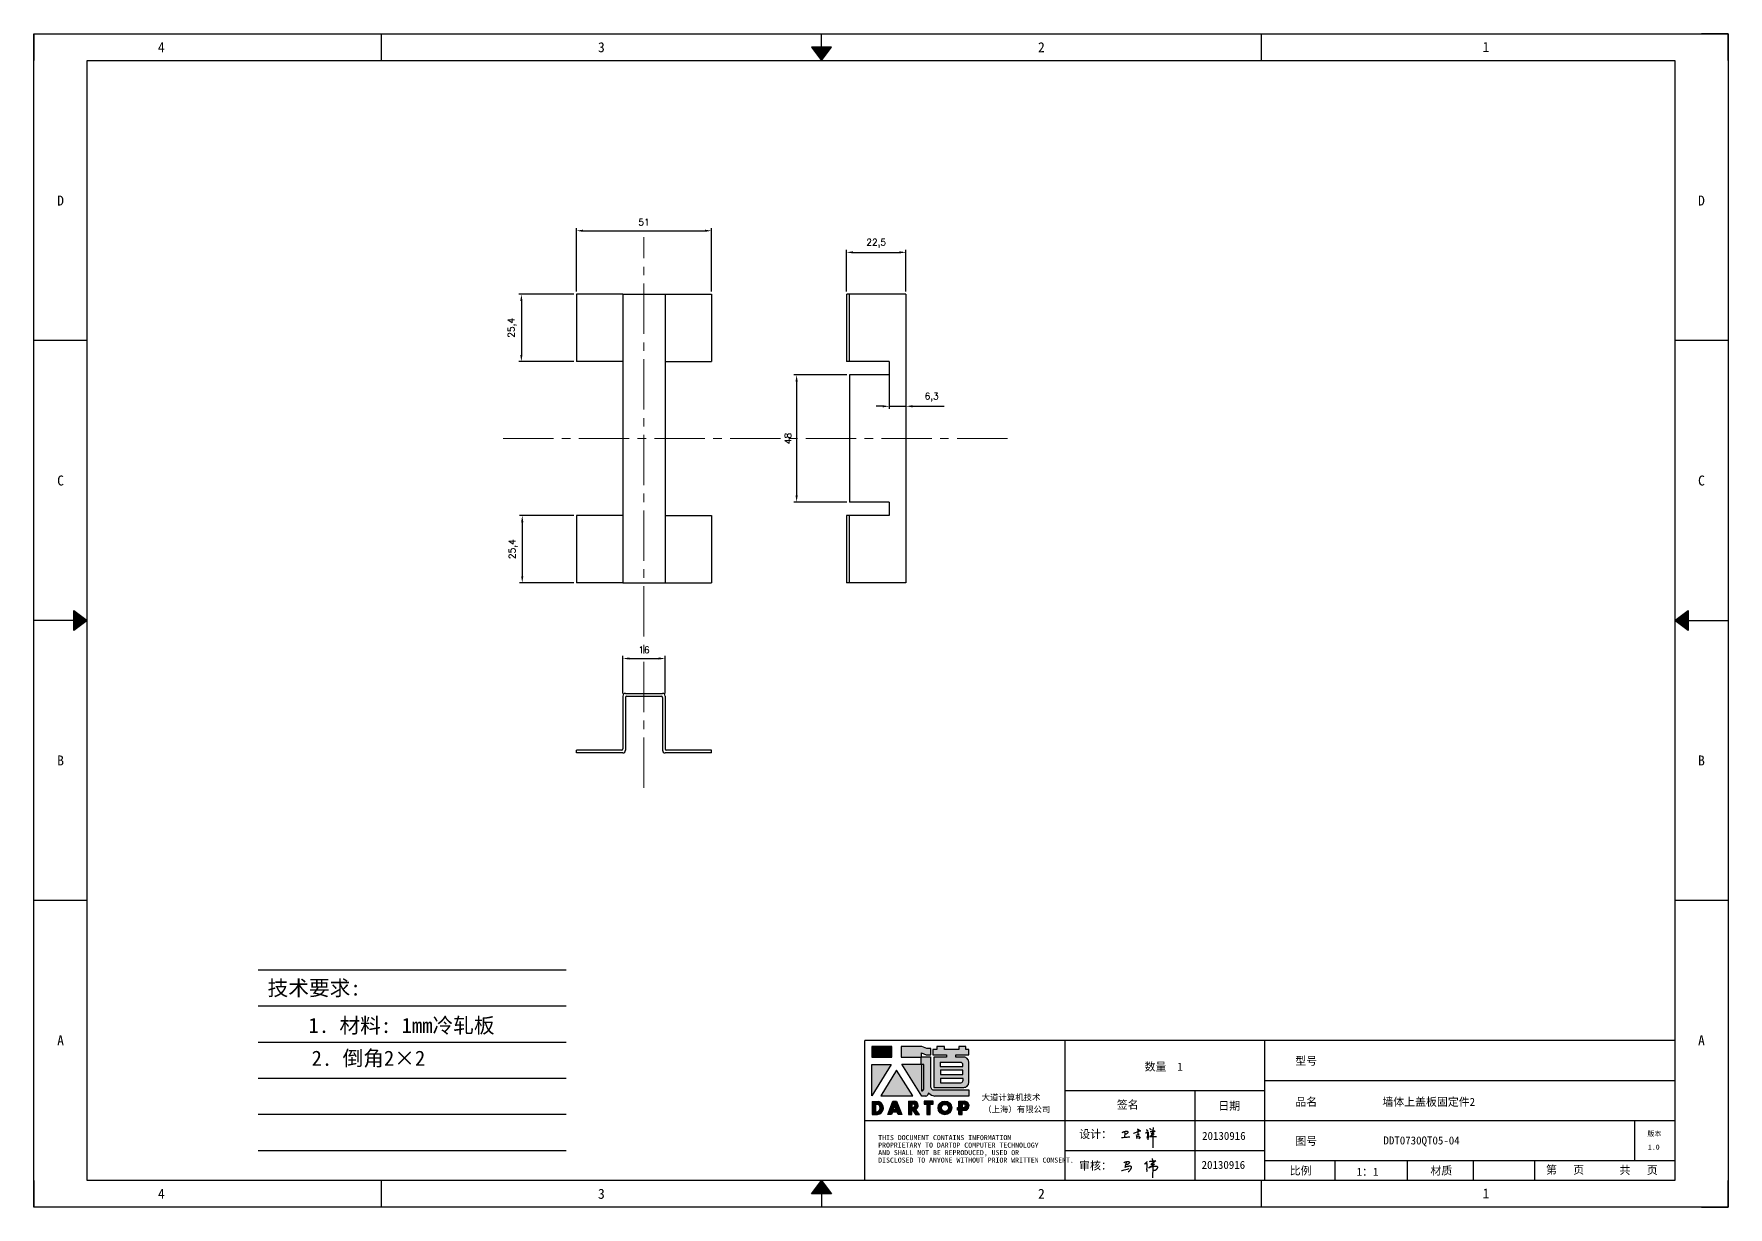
# Model space of a CAD drawing. Header units: millimetres. Extents: x 120943 to 145233, y 4425 to 40233.
# Drawn here: x 130716 to 131355, y 33363 to 33806 of the extents above; entities that cross this region are included whole.
import ezdxf
from ezdxf.enums import TextEntityAlignment as Align

# ---------------------------------------------------------------- set-up
doc = ezdxf.new("R2010")
doc.units = ezdxf.units.MM
doc.linetypes.add('CENTER2', pattern=[28.575, 19.05, -3.175, 3.175, -3.175])
doc.linetypes.add('DOT', pattern=[0.25, 0, -0.25])
doc.layers.add('4', color=7, linetype='Continuous')
doc.layers.add('print', color=30, linetype='Continuous')
doc.layers.add('cen', color=1, linetype='CENTER2', lineweight=9)
doc.layers.add('dim', color=2, linetype='Continuous', lineweight=9)
doc.styles.add('Dartop', font='SIMFANG.TTF')
doc.styles.add('HZ', font='SimSun.ttf')
doc.styles.add('hzHT', font='SIMHEI.TTF')
doc.styles.get("Standard").update_dxf_attribs({"font": 'txt', "bigfont": 'gbcbig.shx'})
doc.dimstyles.new('0.5small', dxfattribs={"dimtxt": 2.5, "dimasz": 2.5, "dimexe": 1, "dimexo": 1, "dimgap": 2, "dimtad": 1, "dimtxsty": 'Standard', "dimcen": 2.5, "dimadec": 0, "dimazin": 0, "dimtfac": 1, "dimtmove": 0, "dimatfit": 3, "dimfxl": 1, "dimarcsym": 0})

# ---------------------------------------------------------------- blocks, each defined once
blk = doc.blocks.new('*U5')
at = {"color": 254, "linetype": 'Continuous', "extrusion": (0, 0, -1)}
for points in [[(-17, 0.333), (-16.812, 0.25), (-17, 0.5)], [(-17, 0.333), (-17.188, 0.25), (-16.812, 0.25)], [(-17, 0.333), (-17, 0.5), (-17.188, 0.25)]]:
    blk.add_solid(points, dxfattribs=at)
blk = doc.blocks.new('*U4')
at = {"color": 254, "linetype": 'Continuous', "extrusion": (0, 0, -1)}
for points in [[(-33.167, 11), (-33, 11), (-33.25, 11.188)], [(-33.167, 11), (-33.25, 11.188), (-33.25, 10.812)], [(-33.167, 11), (-33.25, 10.812), (-33, 11)]]:
    blk.add_solid(points, dxfattribs=at)
blk = doc.blocks.new('*U6')
at = {"color": 254, "linetype": 'Continuous'}
for points in [[(17, 21.667), (17.188, 21.75), (16.812, 21.75)], [(17, 21.667), (16.812, 21.75), (17, 21.5)], [(17, 21.667), (17, 21.5), (17.188, 21.75)]]:
    blk.add_solid(points, dxfattribs=at)
blk = doc.blocks.new('*U3')
at = {"color": 254, "linetype": 'Continuous', "extrusion": (0, 0, -1)}
for points in [[(-0.833, 11), (-0.75, 10.812), (-0.75, 11.188)], [(-0.833, 11), (-0.75, 11.188), (-1, 11)], [(-0.833, 11), (-1, 11), (-0.75, 10.812)]]:
    blk.add_solid(points, dxfattribs=at)
blk = doc.blocks.new('dadao')
for p, q in [((48, 19.2), (44.9, 10.4)), ((44.9, 10.4), (51.2, 10.4)), ((51.2, 10.4), (48, 19.2))]:
    blk.add_line(p, q)
for points in [[(41.8, 121.6), (41.8, 143.7), (-0.4, 143.7), (-0.4, 121.6), (41.8, 121.6)], [(104.8, 122), (104.8, 130.3), (114.1, 126.3), (124.2, 126.3), (124.2, 139.6), (115.9, 139.6), (105.1, 143.9), (61.5, 143.9)], [(61.7, 144), (61.7, 121.3), (103.9, 121.3)], [(113.4, 38.7), (105.1, 38.7), (63, 106.5), (103.9, 106.5), (103.9, 120.9), (103.9, 121.3)], [(109.7, 53.6), (109.7, 106.2), (104.3, 106.2), (104.3, 50.4), (106.6, 50.4)], [(144.6, 94.4), (144.6, 84.8), (192, 84.8), (192, 94.1), (144.9, 94.1)], [(120.2, 45), (119.5, 45), (119.5, 44.6)], [(0, 28), (0, 0), (11.8, 0)], [(0.1, 28), (14, 28)], [(7.1, 21.8), (7.1, 6.1), (12, 6.1)], [(7.1, 21.8), (11.4, 21.8)], [(76.8, 28.2), (76.8, 0), (84.1, 0), (84.1, 11.1), (91.6, -0.1), (100.3, -0.1), (91.7, 11.1)], [(76.8, 28.2), (90.6, 28.2)], [(84, 22.7), (84, 15.3), (87.2, 15.3)], [(84, 22.7), (87.3, 22.7)], [(183.7, 0), (183.7, 9.6), (180.6, 9.6), (180.6, 14.9), (183.8, 14.9), (183.8, 28.1), (196.1, 28.1), (196.5, 28.1)], [(183.7, 0), (190.9, 0), (190.9, 9.6), (198.8, 9.6)], [(194.9, 22.3), (190.8, 22.3), (190.8, 15), (194.4, 15)]]:
    blk.add_lwpolyline(points)
blk.add_lwpolyline([(137.1, 144.2), (137.1, 137.9), (128.3, 137.9), (128.3, 126.5), (157.3, 126.5), (157.3, 121.5), (130.3, 121.5), (130.3, 57.5), (194.4, 57.5, 0.414214), (204.4, 67.5), (204.4, 111.3, 0.414214), (194.4, 121.3), (177.5, 121.3), (177.5, 126.3), (204.7, 126.3), (204.7, 137.7), (198.2, 137.7), (198.2, 143.9), (183.3, 143.9), (183.3, 138), (153, 138), (153, 144.2), (137.1, 144.2)], format="xyb", close=True)
for points in [[(104.8, 122), (123.4, 122), (123.4, 60, 0.414214), (131.4, 52), (204.8, 52), (204.8, 39.1), (131.7, 39.1)], [(144.3, 110.8), (144.3, 101.8), (192.3, 101.8), (192.3, 105.5, 0.414214), (187.3, 110.5), (144.3, 110.5)], [(144.6, 77), (144.6, 67.5), (187.6, 67.5, 0.414214), (192.6, 72.5), (192.6, 76.4), (144.6, 76.4)]]:
    blk.add_lwpolyline(points, format="xyb")
for points in [[(-0.3, 106.2), (40.4, 106.2), (-0.3, 39.7), (-0.3, 106.2)], [(51.7, 94.1), (18.4, 39.3), (86.2, 39.3)], [(43.8, 28.2), (51.8, 28.2), (62.6, -0.1), (55, -0.1), (53.2, 5), (42.9, 5), (41.1, 0), (33.6, 0)], [(110, 28.1), (110, 21.9), (116, 21.9), (116, -0.1), (123.2, -0.1), (123.2, 22), (129.2, 22), (129.2, 28.1), (110, 28.1)]]:
    blk.add_lwpolyline(points, close=True)
for radius in [14.5, 7.44]:
    blk.add_circle((154.2, 14.2), radius)
for centre, radius, start, end in [((99.2, 60.7), 12.6, 305.6399, 325.969), ((111.6, 46.7), 8.19, 282.9811, 347.6627), ((136, 61.7), 22.9, 226.7358, 259.3209), ((8.5, 13.9), 8.49, 294.2143, 69.7177), ((9.6, 14.2), 14.4, 278.6604, 72.3203), ((86.4, 19), 3.8, 282.527, 76.7196), ((88.6, 19.4), 8.95, 290.6073, 77.2124), ((193.7, 18.7), 3.8, 280.9891, 72.5513), ((195.7, 18.6), 9.51, 288.8959, 85.2442)]:
    blk.add_arc(centre, radius, start, end)
blk = doc.blocks.new('h')
for p, q in [((20768.1, -2360.9), (20773, -2359.1)), ((20769.5, -2366.9), (20769.8, -2370.6)), ((20769.8, -2370.6), (20770.9, -2378)), ((20770.9, -2378), (20771.5, -2370.6)), ((20772.4, -2369.3), (20774.9, -2367.8)), ((20773, -2359.1), (20784.1, -2355.2)), ((20773.3, -2331.8), (20775.3, -2338.7)), ((20789.1, -2340.9), (20773.5, -2331.9)), ((20775.3, -2338.7), (20775.6, -2351.2)), ((20775.6, -2351.2), (20775.5, -2357.3)), ((20782.2, -2369.2), (20780, -2377.1)), ((20780, -2377.1), (20788.3, -2371.3)), ((20780.1, -2366.4), (20780.8, -2366.4)), ((20781.9, -2367.4), (20782.2, -2369.2)), ((20845.7, -2343.5), (20848.4, -2353)), ((20848.9, -2370.3), (20847.9, -2424)), ((20848.4, -2353), (20848.9, -2370.3))]:
    blk.add_line(p, q)
for points in [[(20696.6, -2372.4, 0.002073), (20710.6, -2371.9, 0.016137), (20719.6, -2371.3, 0.008314), (20736.9, -2369.3)], [(20699.1, -2348.2, -0.029745), (20704.6, -2345.4, -0.046842), (20708.4, -2344.2, -0.00919), (20714.3, -2343, -0.018517), (20717.2, -2342.5, -0.037841), (20720.3, -2342.4, -0.039541), (20723.2, -2342.8, -0.149785), (20726, -2344.3, -0.204935), (20726.9, -2346.6, -0.074872), (20726.5, -2348.3, -0.061615), (20725.6, -2350.3, -0.034204), (20723.8, -2352.6, -0.045776), (20722.3, -2354.1, -0.054985), (20720.4, -2355.3, -0.036348), (20717.3, -2356.5, -0.067752), (20715.7, -2356.8, -0.043553), (20713.2, -2356.7)], [(20755, -2351.9, -0.024077), (20759.9, -2350.1, -0.013147), (20768.7, -2346.5, -0.00522), (20775.4, -2344.1, -0.018517), (20777.3, -2343.4, -0.008274), (20786.3, -2341, -0.039541), (20788.3, -2340.8, -0.079216), (20789.4, -2341, -0.204935)], [(20813.5, -2350.1, 0.007348), (20815.9, -2348.7, 0.008421), (20818, -2347.3, 0.009459), (20819.7, -2346.2, -0.016325), (20820.7, -2345.5, -0.173771), (20821.8, -2345.3, -0.085159), (20823.9, -2346, -0.125883), (20826, -2347.9, -0.160659), (20826.6, -2350.1, -0.010447), (20826.5, -2352.3, -0.008247), (20826.2, -2355.1, -0.002698), (20825.3, -2374, 0.001562), (20823.9, -2383.7, 0.016137)], [(20816.8, -2335, -0.053561), (20819.6, -2336.1, -0.075272), (20821.3, -2337.3, -0.005295), (20822.5, -2338.5, -0.009337), (20823.1, -2339.1, -0.026146), (20823.7, -2339.8, -0.016644), (20824.5, -2340.9)], [(20832.1, -2329.2, -0.053561), (20834.9, -2330.3, -0.075272), (20836.7, -2331.5, -0.005295), (20837.8, -2332.6, -0.009337), (20838.5, -2333.3, -0.026146), (20839, -2334, -0.016644), (20839.8, -2335.1)], [(20836, -2343.7, -0.02797), (20842.1, -2342.6, -0.048868), (20845.6, -2342.2, -0.00919), (20851.1, -2341.4, -0.018517), (20853.9, -2341.1, -0.037841), (20856.7, -2341.2, -0.039541), (20859.4, -2341.6, -0.018282), (20840.6, -2354.7, -0.000937)], [(20847.6, -2340.2, 0.021784), (20849.6, -2335.9, 0.028296), (20850.8, -2332.4, 0.008136), (20851.9, -2328.2, 0.028913), (20852.2, -2327, 0.08193), (20852.1, -2325.9, 0.075058), (20851.7, -2324.7, 0.275043)]]:
    blk.add_lwpolyline(points, format="xyb")
for points in [[(20711.3, -2343.5), (20711.3, -2343.5), (20711.5, -2355.8), (20710.7, -2368), (20710.6, -2371.9)], [(20821.5, -2350.6), (20822.4, -2359.2), (20822.2, -2364.9), (20821.7, -2369), (20821.3, -2376.3), (20823.6, -2368.5), (20827.2, -2366.3), (20829.5, -2366.3)], [(20840.6, -2354.7), (20850, -2354.7), (20855, -2354.3), (20845.9, -2361.1), (20840.5, -2364), (20833, -2367.5), (20863.2, -2367.4), (20865.9, -2367.3)]]:
    blk.add_lwpolyline(points)
for centre, radius, start, end in [((20773.7, -2371.2), 2.3, 121.9907, 163.60158), ((20787.5, -2406), 40.3, 100.61827, 108.24823), ((20780.8, -2367.6), 1.15, 9.4675, 90)]:
    blk.add_arc(centre, radius, start, end)
blk = doc.blocks.new('*D139')
at = {"layer": 'Defpoints', "color": 0}
for p in [(130953.99, 33570.12), (130937.99, 33555.95), (130953.99, 33555.95)]:
    blk.add_point(p, dxfattribs=at)
at = {"layer": 'dim', "color": 0, "lineweight": -2}
for p, q in [((130937.99, 33556.95), (130937.99, 33571.12)), ((130940.49, 33570.12), (130951.49, 33570.12)), ((130953.99, 33556.95), (130953.99, 33571.12))]:
    blk.add_line(p, q, dxfattribs=at)
at = {"layer": 'dim', "color": 0}
for points in [[(130940.49, 33570.54), (130940.49, 33569.71), (130937.99, 33570.12)], [(130951.49, 33570.54), (130951.49, 33569.71), (130953.99, 33570.12)]]:
    blk.add_solid(points, dxfattribs=at)
at = {"layer": 'dim', "color": 0, "insert": (130945.99, 33573.37), "char_height": 2.5, "attachment_point": 5}
blk.add_mtext('16', dxfattribs=at)
blk = doc.blocks.new('*D140')
at = {"layer": 'Defpoints', "color": 0}
for p in [(130971.49, 33731.7), (130920.49, 33707.72), (130971.49, 33707.72)]:
    blk.add_point(p, dxfattribs=at)
at = {"layer": 'dim', "color": 0, "lineweight": -2}
for p, q in [((130920.49, 33708.72), (130920.49, 33732.7)), ((130922.99, 33731.7), (130968.99, 33731.7)), ((130971.49, 33708.72), (130971.49, 33732.7))]:
    blk.add_line(p, q, dxfattribs=at)
at = {"layer": 'dim', "color": 0}
for points in [[(130922.99, 33732.11), (130922.99, 33731.28), (130920.49, 33731.7)], [(130968.99, 33732.11), (130968.99, 33731.28), (130971.49, 33731.7)]]:
    blk.add_solid(points, dxfattribs=at)
at = {"layer": 'dim', "color": 0, "insert": (130945.99, 33734.95), "char_height": 2.5, "attachment_point": 5}
blk.add_mtext('51', dxfattribs=at)
blk = doc.blocks.new('*D141')
at = {"layer": 'Defpoints', "color": 0}
for p in [(130920.49, 33707.72), (130899.68, 33682.32), (130920.49, 33682.32)]:
    blk.add_point(p, dxfattribs=at)
at = {"layer": 'dim', "color": 0, "lineweight": -2}
for p, q in [((130919.49, 33707.72), (130898.68, 33707.72)), ((130899.68, 33705.22), (130899.68, 33684.82)), ((130919.49, 33682.32), (130898.68, 33682.32))]:
    blk.add_line(p, q, dxfattribs=at)
at = {"layer": 'dim', "color": 0}
for points in [[(130899.26, 33705.22), (130900.09, 33705.22), (130899.68, 33707.72)], [(130899.26, 33684.82), (130900.09, 33684.82), (130899.68, 33682.32)]]:
    blk.add_solid(points, dxfattribs=at)
at = {"layer": 'dim', "color": 0, "insert": (130896.22, 33695.02), "char_height": 2.5, "attachment_point": 5, "rotation": 90}
blk.add_mtext('25,4', dxfattribs=at)
blk = doc.blocks.new('*D142')
at = {"layer": 'Defpoints', "color": 0}
for p in [(130920.49, 33624.12), (130900, 33598.72), (130920.49, 33598.72)]:
    blk.add_point(p, dxfattribs=at)
at = {"layer": 'dim', "color": 0, "lineweight": -2}
for p, q in [((130919.49, 33624.12), (130899, 33624.12)), ((130900, 33621.62), (130900, 33601.22)), ((130919.49, 33598.72), (130899, 33598.72))]:
    blk.add_line(p, q, dxfattribs=at)
at = {"layer": 'dim', "color": 0}
for points in [[(130899.59, 33621.62), (130900.42, 33621.62), (130900, 33624.12)], [(130899.59, 33601.22), (130900.42, 33601.22), (130900, 33598.72)]]:
    blk.add_solid(points, dxfattribs=at)
at = {"layer": 'dim', "color": 0, "insert": (130896.55, 33611.42), "char_height": 2.5, "attachment_point": 5, "rotation": 90}
blk.add_mtext('25,4', dxfattribs=at)
blk = doc.blocks.new('*D143')
at = {"layer": 'Defpoints', "color": 0}
for p in [(131023.63, 33677.22), (131003.62, 33629.22), (131023.63, 33629.22)]:
    blk.add_point(p, dxfattribs=at)
at = {"layer": 'dim', "color": 0, "lineweight": -2}
for p, q in [((131022.63, 33677.22), (131002.62, 33677.22)), ((131003.62, 33674.72), (131003.62, 33631.72)), ((131022.63, 33629.22), (131002.62, 33629.22))]:
    blk.add_line(p, q, dxfattribs=at)
at = {"layer": 'dim', "color": 0}
for points in [[(131003.21, 33674.72), (131004.04, 33674.72), (131003.62, 33677.22)], [(131003.21, 33631.72), (131004.04, 33631.72), (131003.62, 33629.22)]]:
    blk.add_solid(points, dxfattribs=at)
at = {"layer": 'dim', "color": 0, "insert": (131000.37, 33653.22), "char_height": 2.5, "attachment_point": 5, "rotation": 90}
blk.add_mtext('48', dxfattribs=at)
blk = doc.blocks.new('*D144')
at = {"layer": 'Defpoints', "color": 0}
for p in [(131044.93, 33723.54), (131022.43, 33707.72), (131044.93, 33707.72)]:
    blk.add_point(p, dxfattribs=at)
at = {"layer": 'dim', "color": 0, "lineweight": -2}
for p, q in [((131022.43, 33708.72), (131022.43, 33724.54)), ((131024.93, 33723.54), (131042.43, 33723.54)), ((131044.93, 33708.72), (131044.93, 33724.54))]:
    blk.add_line(p, q, dxfattribs=at)
at = {"layer": 'dim', "color": 0}
for points in [[(131024.93, 33723.95), (131024.93, 33723.12), (131022.43, 33723.54)], [(131042.43, 33723.95), (131042.43, 33723.12), (131044.93, 33723.54)]]:
    blk.add_solid(points, dxfattribs=at)
at = {"layer": 'dim', "color": 0, "insert": (131033.68, 33726.99), "char_height": 2.5, "attachment_point": 5}
blk.add_mtext('22,5', dxfattribs=at)
blk = doc.blocks.new('*D145')
at = {"layer": 'Defpoints', "color": 0}
for p in [(131044.93, 33707.72), (131038.63, 33682.32), (131044.93, 33665.39)]:
    blk.add_point(p, dxfattribs=at)
at = {"layer": 'dim', "color": 0, "lineweight": -2}
for p, q in [((131044.93, 33706.72), (131044.93, 33664.39)), ((131038.63, 33681.32), (131038.63, 33664.39)), ((131036.13, 33665.39), (131033.63, 33665.39)), ((131038.63, 33665.39), (131044.93, 33665.39)), ((131047.43, 33665.39), (131059.35, 33665.39))]:
    blk.add_line(p, q, dxfattribs=at)
at = {"layer": 'dim', "color": 0}
for points in [[(131036.13, 33665.8), (131036.13, 33664.97), (131038.63, 33665.39)], [(131047.43, 33665.8), (131047.43, 33664.97), (131044.93, 33665.39)]]:
    blk.add_solid(points, dxfattribs=at)
at = {"layer": 'dim', "color": 0, "insert": (131054.64, 33668.85), "char_height": 2.5, "attachment_point": 5}
blk.add_mtext('6,3', dxfattribs=at)

msp = doc.modelspace()

# ---------------------------------------------------------------- hatches: boundary and pattern name
for points in [[(131039.587, 33423.505), (131032.053, 33423.505), (131032.053, 33419.569), (131039.587, 33419.569)], [(131039.344, 33416.815), (131032.073, 33416.815), (131032.073, 33404.943)], [(131041.36, 33414.66), (131035.416, 33404.864), (131047.519, 33404.864)], [(131055.204, 33402.86), (131051.764, 33402.86), (131051.764, 33401.769), (131052.838, 33401.769), (131052.838, 33397.836), (131054.123, 33397.836), (131054.123, 33401.771), (131055.204, 33401.771)]]:
    msp.add_hatch(color=0).paths.add_polyline_path(points)
h = msp.add_hatch(color=0)
h.paths.add_polyline_path([(131050.845, 33421.113), (131052.508, 33420.394), (131054.306, 33420.394), (131054.306, 33422.774), (131052.823, 33422.774), (131050.89, 33423.537), (131043.147, 33423.537), (131043.147, 33419.513), (131050.681, 33419.513), (131050.681, 33419.432), (131050.681, 33416.86), (131043.375, 33416.86), (131050.89, 33404.766), (131052.378, 33404.766, 0.2793748), (131053.464, 33405.822), (131053.464, 33405.878), (131053.596, 33405.878, 0.1431454), (131055.644, 33404.835), (131068.703, 33404.835), (131068.703, 33407.129), (131055.589, 33407.129, -0.4142136), (131054.16, 33408.557), (131054.16, 33419.64), (131050.845, 33419.64)])
h.paths.add_polyline_path([(131050.757, 33416.808), (131051.715, 33416.808), (131051.715, 33407.422, -0.0889357), (131051.16, 33406.851), (131050.754, 33406.851)], flags=16)
h = msp.add_hatch(color=0)
h.paths.add_polyline_path([(131068.68, 33422.441), (131067.518, 33422.441), (131067.518, 33423.546), (131064.863, 33423.546), (131064.863, 33422.496), (131059.441, 33422.496), (131059.441, 33423.601), (131056.601, 33423.601), (131056.601, 33422.475), (131055.032, 33422.475), (131055.032, 33420.438), (131060.21, 33420.438), (131060.21, 33419.537), (131055.385, 33419.537), (131055.385, 33408.127), (131066.839, 33408.127, 0.4142136), (131068.625, 33409.912), (131068.625, 33417.726, 0.4142136), (131066.839, 33419.511), (131063.811, 33419.511), (131063.811, 33420.396), (131068.68, 33420.396)])
h.paths.add_polyline_path([(131065.574, 33417.577, -0.4142136), (131066.467, 33416.684), (131066.467, 33416.03), (131057.892, 33416.03), (131057.892, 33417.577)], flags=16)
h.paths.add_polyline_path([(131066.412, 33414.648), (131066.412, 33412.99), (131057.947, 33412.99), (131057.947, 33414.648)], flags=16)
h.paths.add_polyline_path([(131066.522, 33411.498), (131066.522, 33410.788, -0.4142136), (131065.63, 33409.895), (131057.947, 33409.895), (131057.947, 33411.498)], flags=16)
h = msp.add_hatch(color=0)
h.paths.add_polyline_path([(131034.621, 33402.842), (131032.127, 33402.842), (131032.127, 33397.851), (131034.228, 33397.851, 0.7930159)])
h.paths.add_polyline_path([(131034.265, 33398.944), (131033.393, 33398.944), (131033.393, 33401.749), (131034.168, 33401.749, -0.6713609)], flags=16)
h = msp.add_hatch(color=0)
h.paths.add_polyline_path([(131041.379, 33402.883), (131039.955, 33402.883), (131038.124, 33397.846), (131039.473, 33397.846), (131039.79, 33398.739), (131041.617, 33398.739), (131041.941, 33397.835), (131043.3, 33397.835)])
h.paths.add_polyline_path([(131041.268, 33399.701), (131040.136, 33399.701), (131040.692, 33401.284)], flags=16)
h = msp.add_hatch(color=0)
h.paths.add_polyline_path([(131048.298, 33402.879), (131045.845, 33402.879), (131045.845, 33397.843), (131047.141, 33397.843), (131047.141, 33399.84), (131048.474, 33397.825), (131050.04, 33397.825), (131048.507, 33399.827, 0.7440549)])
h.paths.add_polyline_path([(131047.13, 33400.585), (131047.13, 33401.908), (131047.709, 33401.908, -0.796809), (131047.7, 33400.585)], flags=16)
h = msp.add_hatch(color=0)
h.paths.add_polyline_path([(131057.074, 33400.379, 1), (131062.245, 33400.379, 1)])
h.paths.add_polyline_path([(131060.988, 33400.379, -1), (131058.331, 33400.379, -1)], flags=16)
h = msp.add_hatch(color=0)
h.paths.add_polyline_path([(131067.206, 33402.867), (131067.132, 33402.867), (131064.944, 33402.867), (131064.944, 33400.517), (131064.364, 33400.517), (131064.364, 33399.563), (131064.935, 33399.563), (131064.935, 33397.852), (131066.212, 33397.852), (131066.212, 33399.57), (131067.615, 33399.57, 0.8123038)])
h.paths.add_polyline_path([(131066.193, 33400.524), (131066.193, 33401.838), (131066.919, 33401.838, -0.7782134), (131066.845, 33400.524)], flags=16)

# ---------------------------------------------------------------- linework, layer by layer
at = {"color": 0, "linetype": 'DOT'}
for p, q in [((130715.563, 33806.062), (131345.356, 33806.062)), ((130715.563, 33372.966), (130715.563, 33795.99)), ((131355.428, 33795.99), (131355.428, 33372.966)), ((131345.356, 33362.894), (130715.563, 33362.894))]:
    msp.add_line(p, q, dxfattribs=at)
at = {"color": 0}
for p, q in [((130715.563, 33806.062), (130715.563, 33795.99)), ((130846.791, 33795.99), (130846.791, 33806.062)), ((131012.979, 33801.026), (131012.979, 33806.062)), ((131179.168, 33795.99), (131179.168, 33806.062)), ((131355.428, 33806.062), (131345.356, 33806.062)), ((131355.428, 33795.99), (131355.428, 33806.062)), ((130735.707, 33372.966), (130735.707, 33795.99)), ((130735.707, 33795.99), (131335.284, 33795.99)), ((131335.284, 33795.99), (131335.284, 33372.966)), ((130735.707, 33690.234), (130715.563, 33690.234)), ((131355.428, 33690.234), (131335.284, 33690.234)), ((130730.671, 33584.478), (130715.563, 33584.478)), ((131340.32, 33584.478), (131355.428, 33584.478)), ((130735.707, 33478.722), (130715.563, 33478.722)), ((131355.428, 33478.722), (131335.284, 33478.722)), ((131335.284, 33425.844), (131029.347, 33425.844)), ((131029.347, 33372.966), (131029.347, 33425.844)), ((131104.887, 33425.844), (131104.887, 33372.966)), ((131180.427, 33372.966), (131180.427, 33425.844)), ((131180.427, 33410.736), (131335.284, 33410.736)), ((131104.887, 33406.959), (131180.427, 33406.959)), ((131153.988, 33406.959), (131153.988, 33372.966)), ((131029.347, 33395.628), (131104.887, 33395.628)), ((131104.887, 33395.628), (131335.284, 33395.628)), ((131320.176, 33380.52), (131320.176, 33395.628)), ((131104.887, 33384.297), (131180.427, 33384.297)), ((131180.427, 33380.52), (131335.284, 33380.52)), ((131207.004, 33372.966), (131207.004, 33380.52)), ((131234.393, 33372.966), (131234.393, 33380.52)), ((131259.292, 33372.966), (131259.292, 33380.52)), ((131282.406, 33372.966), (131282.406, 33380.52)), ((130715.563, 33372.966), (130715.563, 33362.894)), ((131335.284, 33372.966), (130735.707, 33372.966)), ((130846.791, 33362.894), (130846.791, 33372.966)), ((131179.168, 33362.894), (131179.168, 33372.966)), ((131355.428, 33362.894), (131355.428, 33372.966)), ((131012.979, 33367.93), (131012.979, 33362.894)), ((131345.356, 33362.894), (131355.428, 33362.894))]:
    msp.add_line(p, q, dxfattribs=at)
for p, q in [((130920.485, 33707.723), (130920.485, 33682.323)), ((130937.985, 33707.723), (130920.485, 33707.723)), ((130937.985, 33707.723), (130937.985, 33598.723)), ((130937.985, 33707.723), (130971.485, 33707.723)), ((130953.985, 33707.723), (130953.985, 33598.723)), ((130971.485, 33707.723), (130971.485, 33682.323)), ((131022.43, 33707.723), (131022.43, 33682.323)), ((131044.93, 33707.723), (131022.628, 33707.723)), ((131023.43, 33707.723), (131023.43, 33682.323)), ((131044.93, 33707.723), (131044.93, 33598.723)), ((130937.985, 33682.323), (130920.485, 33682.323)), ((130953.985, 33682.323), (130971.485, 33682.323)), ((131038.63, 33682.323), (131022.43, 33682.323)), ((131023.63, 33677.223), (131023.63, 33629.223)), ((131038.63, 33677.223), (131023.63, 33677.223)), ((131038.63, 33682.323), (131038.63, 33677.223)), ((131038.63, 33629.223), (131023.63, 33629.223)), ((131038.63, 33629.223), (131038.63, 33624.123)), ((130920.485, 33624.123), (130920.485, 33598.723)), ((130937.985, 33624.123), (130920.485, 33624.123)), ((130953.985, 33624.123), (130971.485, 33624.123)), ((130971.485, 33624.123), (130971.485, 33598.723)), ((131022.43, 33624.123), (131022.43, 33598.723)), ((131038.63, 33624.123), (131022.43, 33624.123)), ((131023.43, 33624.123), (131023.43, 33598.723)), ((130937.985, 33598.723), (130920.485, 33598.723)), ((130937.985, 33598.723), (130971.485, 33598.723)), ((131044.93, 33598.723), (131022.43, 33598.723)), ((130937.985, 33555.954), (130937.985, 33535.954)), ((130938.985, 33556.954), (130952.985, 33556.954)), ((130938.985, 33555.454), (130938.985, 33535.454)), ((130939.485, 33555.954), (130952.485, 33555.954)), ((130952.985, 33555.454), (130952.985, 33535.454)), ((130953.985, 33555.954), (130953.985, 33535.954)), ((130937.485, 33535.454), (130920.485, 33535.454)), ((130920.485, 33534.454), (130920.485, 33535.454)), ((130971.485, 33535.454), (130954.485, 33535.454)), ((130971.485, 33534.454), (130971.485, 33535.454)), ((130937.985, 33534.454), (130920.485, 33534.454)), ((130971.485, 33534.454), (130953.985, 33534.454)), ((131137.328, 33378.132), (131136.586, 33377.731)), ((131137.862, 33378.418), (131137.328, 33378.132)), ((131137.358, 33379.018), (131138.302, 33379.018)), ((131138.806, 33379.064), (131137.862, 33378.418)), ((131137.896, 33381.258), (131138.113, 33379.448)), ((131138.148, 33378.111), (131138.068, 33373.952)), ((131138.113, 33379.448), (131138.148, 33378.111)), ((131138.302, 33379.018), (131138.806, 33379.064))]:
    msp.add_line(p, q)
for points in [[(131012.979, 33795.99), (131016.756, 33801.026), (131009.202, 33801.026), (131012.979, 33795.99)], [(130735.707, 33584.478), (130730.671, 33580.701), (130730.671, 33588.255), (130735.707, 33584.478)], [(131335.284, 33584.478), (131340.32, 33588.255), (131340.32, 33580.701), (131335.284, 33584.478)], [(131012.979, 33372.966), (131016.756, 33367.93), (131009.202, 33367.93), (131012.979, 33372.966)]]:
    msp.add_lwpolyline(points, close=True, dxfattribs=at)
for points in [[(131127.152, 33379.672, -0.029745), (131127.584, 33379.888, -0.0468422), (131127.877, 33379.982, -0.0091902), (131128.333, 33380.074, -0.0185172), (131128.561, 33380.107, -0.0378406), (131128.797, 33380.115, -0.0395413), (131129.022, 33380.087, -0.1497852), (131129.241, 33379.967, -0.2049352), (131129.308, 33379.794, -0.0748717), (131129.282, 33379.657, -0.0616146), (131129.208, 33379.506, -0.0342039), (131129.073, 33379.327, -0.0457759), (131128.952, 33379.212, -0.054985), (131128.806, 33379.12, -0.0363479), (131128.563, 33379.023, -0.0677521), (131128.442, 33379.002, -0.0435534), (131128.251, 33379.012)], [(131136.586, 33377.731, -0.029745), (131137.259, 33378.068, -0.0468422), (131137.715, 33378.215, -0.0091902), (131138.427, 33378.359, -0.0185172), (131138.784, 33378.41, -0.0378406), (131139.152, 33378.422, -0.0395413), (131139.502, 33378.379, -0.1497852), (131139.844, 33378.192, -0.2049352), (131139.948, 33377.921, -0.0748717), (131139.909, 33377.708, -0.0616146), (131139.792, 33377.472, -0.0342039), (131139.582, 33377.194, -0.0457759), (131139.393, 33377.013, -0.054985), (131139.165, 33376.87, -0.0363479), (131138.787, 33376.719, -0.0677521), (131138.598, 33376.687, -0.0435534), (131138.3, 33376.702)], [(131136.895, 33380.132, -0.0279703), (131137.505, 33380.245, -0.0488679), (131137.859, 33380.282, -0.0091902), (131138.415, 33380.365, -0.0185172), (131138.693, 33380.39, -0.0378406), (131138.978, 33380.384, -0.0395413), (131139.247, 33380.337, -0.0182819), (131137.358, 33379.018, -0.0009369)]]:
    msp.add_lwpolyline(points, format="xyb")
msp.add_lwpolyline([(131128.104, 33380.03), (131128.104, 33380.03), (131127.96, 33379.145), (131127.722, 33378.313), (131127.567, 33377.802)])
for centre, radius, start, end in [((130938.985, 33555.954), 1, 90, 180), ((130939.485, 33555.454), 0.5, 90, 180), ((130952.485, 33555.454), 0.5, 0, 90), ((130952.985, 33555.954), 1, 0, 90), ((130937.485, 33535.954), 0.5, 270, 0), ((130937.985, 33535.454), 1, 270, 0), ((130953.985, 33535.454), 1, 180, 270), ((130954.485, 33535.954), 0.5, 180, 270), ((131126.048, 33378.266), 1.596, 281.076982, 291.212632), ((131090.947, 33520.742), 148.319, 283.91895, 284.971512), ((131130.006, 33373.58), 4.876, 113.202449, 120.017497), ((131128.862, 33376.25), 1.971, 102.47486, 113.202449), ((131131.718, 33363.339), 15.195, 100.36867, 102.47486), ((131128.544, 33377.519), 1.257, 283.816254, 294.030509), ((131129.657, 33374.602), 3.745, 96.125337, 100.36867), ((131128.813, 33376.897), 0.58, 294.836428, 309.901134), ((131121.08, 33384.031), 11.096, 316.919563, 320.58866), ((131129.458, 33376.461), 1.875, 87.457037, 96.125337), ((131129.465, 33376.618), 1.717, 78.399567, 87.457037), ((131127.368, 33378.641), 2.821, 324.094808, 331.378357), ((131129.707, 33377.8), 0.511, 44.324655, 78.399567), ((131129.558, 33377.533), 0.377, 319.573073, 337.48549), ((131128.519, 33378.363), 1.694, 324.910666, 333.348429), ((131129.343, 33378.055), 0.825, 326.76781, 340.871018), ((131129.87, 33377.959), 0.284, 357.998393, 44.324655), ((131129.593, 33377.969), 0.561, 340.871018, 357.998393), ((131131.363, 33385.663), 7.458, 299.265464, 300.9495), ((131148.259, 33323.151), 57.583, 102.46592, 103.2053), ((131109.018, 33406.986), 38.128, 313.366132, 315.296084), ((131256.259, 33358.752), 121.7, 171.410173, 171.768083), ((131135.834, 33379.133), 0.244, 52.375745, 91.291159), ((130921.386, 33386.05), 214.732, 357.565664, 358.057278), ((131135.751, 33379.171), 0.279, 357.196828, 33.705179), ((131129.462, 33379.583), 6.583, 352.912546, 354.802684), ((131131.931, 33379.358), 4.103, 354.802684, 357.196828)]:
    msp.add_arc(centre, radius, start, end)
at = {"layer": 'cen'}
for p, q in [((130945.985, 33521.267), (130945.985, 33729.275)), ((130892.776, 33653.223), (131084.387, 33653.223))]:
    msp.add_line(p, q, dxfattribs=at)
at = {"layer": 'Defpoints'}
for p, q in [((130800.295, 33452.553), (130916.555, 33452.553)), ((130800.295, 33438.903), (130916.555, 33438.903)), ((130800.295, 33438.903), (130916.555, 33438.903)), ((130800.295, 33425.253), (130916.555, 33425.253)), ((130800.295, 33411.603), (130916.555, 33411.603)), ((130800.295, 33397.953), (130916.555, 33397.953)), ((130800.295, 33384.303), (130916.555, 33384.303))]:
    msp.add_line(p, q, dxfattribs=at)
at = {"layer": 'print'}
msp.add_lwpolyline([(130715.563, 33806.062), (131355.428, 33806.062), (131355.428, 33362.894), (130715.563, 33362.894)], close=True, dxfattribs=at)

# ---------------------------------------------------------------- block references
at = {"color": 0, "linetype": 'Continuous', "xscale": 20.14402654906928, "yscale": 20.14402654921842, "zscale": 20.14402654921862}
for name, p in [('*U6', (130670.531, 33362.894)), ('*U3', (130715.563, 33362.894)), ('*U4', (130670.531, 33362.894)), ('*U5', (130670.531, 33362.894))]:
    msp.add_blockref(name, p, dxfattribs=at)
at = {"color": 0}
for name, p, xscale, yscale, zscale in [('dadao', (131032.127, 33397.851), 0.1785493262164481, 0.178549326230053, 0.1785493262317104), ('h', (129522.932, 33573.028), 0.07747410198493163, 0.07747410198530816, 0.07747410198528001)]:
    msp.add_blockref(name, p, dxfattribs=dict(at, xscale=xscale, yscale=yscale, zscale=zscale))

# ---------------------------------------------------------------- texts
for s, height, style, p in [('4', 3.777, 'Dartop', (130763.697, 33801.026)), ('3', 3.777, 'Dartop', (130929.885, 33801.026)), ('2', 3.777, 'Dartop', (131096.074, 33801.026)), ('1', 3.777, 'Dartop', (131263.983, 33801.146)), ('D', 3.777, 'Dartop', (130725.635, 33743.112)), ('D', 3.777, 'Dartop', (131345.356, 33743.112)), ('C', 3.777, 'Dartop', (130725.635, 33637.356)), ('C', 3.777, 'Dartop', (131345.356, 33637.356)), ('B', 3.777, 'Dartop', (130725.635, 33531.6)), ('B', 3.777, 'Dartop', (131345.356, 33531.6)), ('A', 3.777, 'Dartop', (130725.635, 33425.844)), ('A', 3.777, 'Dartop', (131345.356, 33425.844)), ('数量  1', 3.0216, 'hzHT', (131142.25, 33415.939)), ('型号', 3.0216, 'hzHT', (131196.103, 33418.158)), ('签名', 3.0216, 'hzHT', (131128.677, 33401.539)), ('日期', 3.0216, 'hzHT', (131167.018, 33401.167)), ('品名', 3.0216, 'hzHT', (131196.103, 33402.646)), ('墙体上盖板固定件2', 3.0216, 'hzHT', (131242.352, 33402.646)), ('20130916', 3.0216, 'hzHT', (131164.983, 33389.808)), ('图号', 3.0216, 'hzHT', (131196.103, 33387.877)), ('DDT0730QT05-04', 3.0216, 'hzHT', (131239.653, 33388.074)), ('版本', 1.8885, 'hzHT', (131327.584, 33390.614)), ('1.0', 1.8885, 'Dartop', (131327.357, 33385.567)), ('20130916', 3.0216, 'hzHT', (131164.803, 33378.844)), ('比例', 3.0216, 'hzHT', (131193.997, 33376.664)), ('1：1', 3.0216, 'hzHT', (131219.228, 33376.237)), ('材质', 3.0216, 'hzHT', (131247.121, 33376.664)), ('第   页', 3.0216, 'hzHT', (131293.863, 33376.978)), ('共   页', 3.0216, 'hzHT', (131321.619, 33376.868)), ('4', 3.777, 'Dartop', (130763.697, 33367.93)), ('3', 3.777, 'Dartop', (130929.885, 33367.93)), ('2', 3.777, 'Dartop', (131096.074, 33367.93)), ('1', 3.777, 'Dartop', (131263.983, 33368.05))]:
    msp.add_text(s, height=height, dxfattribs=dict(at, style=style)).set_placement(p, align=Align.MIDDLE_CENTER)
at = {"style": 'HZ'}
for s, p in [('技术要求:', (130821.409, 33445.664)), ('      1. 材料: 1mm冷轧板       ', (130856.376, 33431.542)), ('2. 倒角2×2         ', (130859.455, 33419.137))]:
    msp.add_text(s, height=5.733, dxfattribs=at).set_placement(p, align=Align.MIDDLE_CENTER)
at = {"color": 0, "style": 'hzHT'}
for s, height, p in [('THIS DOCUMENT CONTAINS INFORMATION', 1.8885, (131034.445, 33388.206)), ('设计：', 3.0216, (131110.373, 33388.95)), ('AND SHALL NOT BE REPRODUCED, USED OR', 1.8885, (131034.445, 33382.541)), ('PROPRIETARY TO DARTOP COMPUTER TECHNOLOGY', 1.8885, (131034.445, 33385.373)), ('DISCLOSED TO ANYONE WITHOUT PRIOR WRITTEN CONSENT.', 1.8885, (131034.445, 33379.708)), ('审核：', 3.0216, (131110.328, 33377.052))]:
    msp.add_text(s, height=height, dxfattribs=at).set_placement(p)
at = {"layer": '4', "color": 0, "style": 'hzHT'}
for s, p in [('大道计算机技术', (131073.504, 33403.206)), ('（上海）有限公司', (131074.075, 33398.689))]:
    msp.add_text(s, height=2.2662, dxfattribs=at).set_placement(p)

# ---------------------------------------------------------------- dimensions: what is measured, and where the dimension line sits
at = {"layer": 'dim'}
for base, p1, p2, picture, middle in [((130971.485, 33731.697), (130920.485, 33707.723), (130971.485, 33707.723), '*D140', (130945.985, 33734.947)), ((131044.93, 33723.536), (131022.43, 33707.723), (131044.93, 33707.723), '*D144', (131033.68, 33726.994)), ((131044.93, 33665.388), (131038.63, 33682.323), (131044.93, 33707.723), '*D145', (131054.638, 33668.846)), ((130953.985, 33570.122), (130937.985, 33555.954), (130953.985, 33555.954), '*D139', (130945.985, 33573.372))]:
    dim = msp.add_linear_dim(base=base, p1=p1, p2=p2, dimstyle='0.5small', override={"dimpost": '\\X'}, dxfattribs=at)
    dim.commit()
    dim.dimension.update_dxf_attribs({"geometry": picture, "text_midpoint": middle})
for base, p1, p2, picture, middle in [((130899.677, 33682.323), (130920.485, 33707.723), (130920.485, 33682.323), '*D141', (130896.219, 33695.023)), ((131003.624, 33629.223), (131023.63, 33677.223), (131023.63, 33629.223), '*D143', (131000.374, 33653.223)), ((130900.005, 33598.723), (130920.485, 33624.123), (130920.485, 33598.723), '*D142', (130896.547, 33611.423))]:
    dim = msp.add_linear_dim(base=base, p1=p1, p2=p2, angle=90, dimstyle='0.5small', override={"dimpost": '\\X'}, dxfattribs=at)
    dim.commit()
    dim.dimension.update_dxf_attribs({"geometry": picture, "text_midpoint": middle})

doc.saveas('drawing.dxf')
